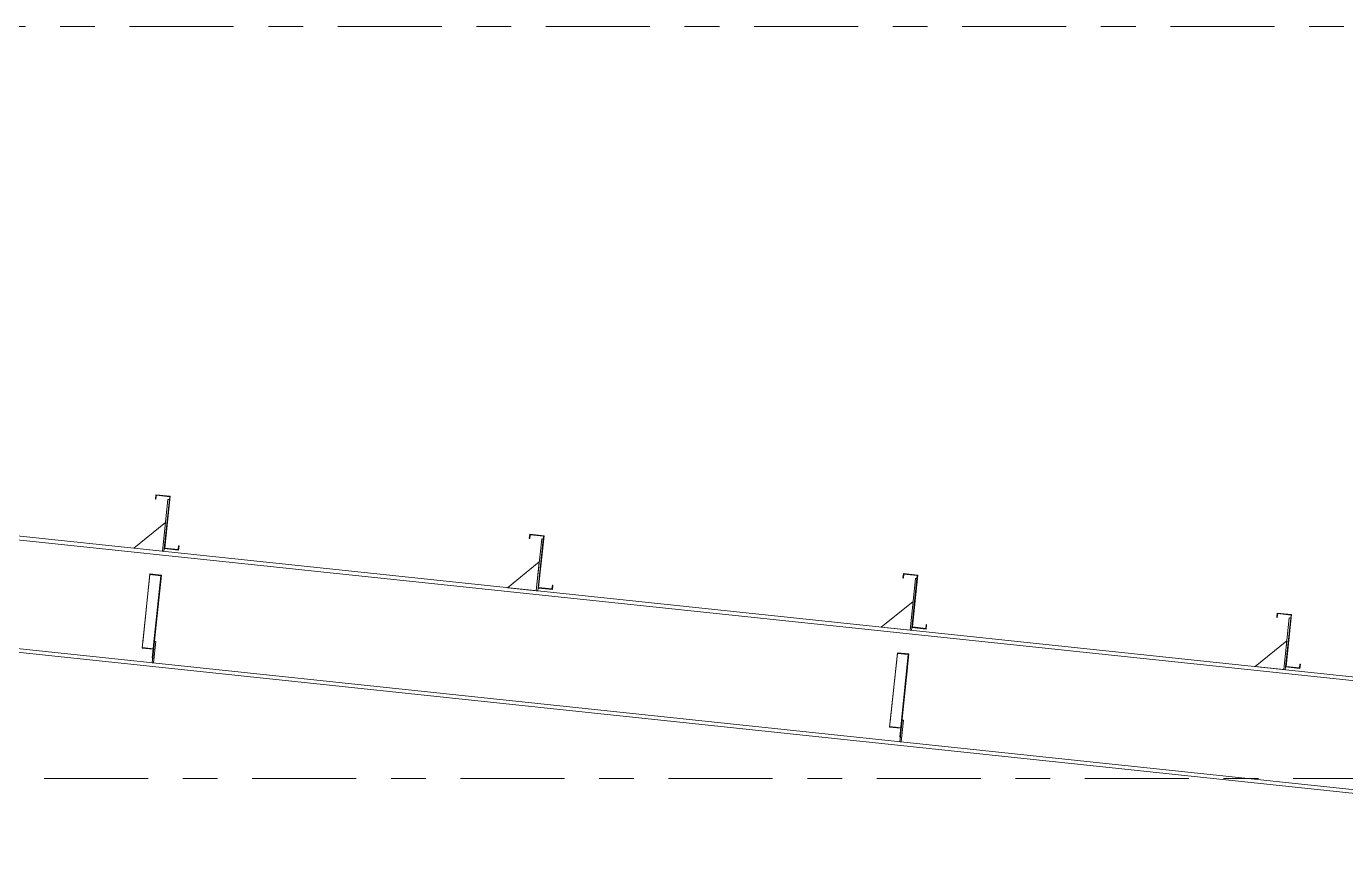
# Model space of a CAD drawing. Header units: millimetres. Extents: x -49 to 773, y -82 to 492.
# Drawn here: x 361.49 to 399.52, y 253.94 to 278.02 of the extents above; entities that cross this region are included whole.
import ezdxf

# ---------------------------------------------------------------- set-up
doc = ezdxf.new("R2010")
doc.units = ezdxf.units.MM
for name, pattern in [('XKITLINE00', [0]), ('XKITLINE02', [4, 2, -2]), ('XKITLINE03', [6, 3, -1, 1, -1])]:
    doc.linetypes.add(name, pattern=pattern)
doc.layers.add('Part', color=2, linetype='Continuous', lineweight=0)
doc.layers.add('S-grid', color=1, linetype='Continuous', lineweight=0)

# ---------------------------------------------------------------- blocks, each defined once
blk = doc.blocks.new('*A243')
at = {"layer": 'Part'}
blk.add_hatch(color=3, dxfattribs=at).paths.add_polyline_path([(365.049, 262.232), (365.052, 262.253), (365.383, 262.218), (365.339, 261.798), (365.322, 261.8), (365.364, 262.199)], flags=17)
blk = doc.blocks.new('*A245')
at = {"layer": 'Part'}
blk.add_hatch(color=3, dxfattribs=at).paths.add_polyline_path([(386.596, 259.959), (386.599, 259.98), (386.93, 259.945), (386.886, 259.525), (386.869, 259.527), (386.911, 259.926)], flags=17)
blk = doc.blocks.new('*A261')
at = {"layer": 'Part'}
blk.add_hatch(color=3, dxfattribs=at).paths.add_polyline_path([(398.185, 259.544), (398.197, 259.653), (398.212, 259.651), (398.198, 259.527), (397.784, 259.571), (397.942, 261.064), (397.557, 261.105), (397.546, 260.995), (397.531, 260.997), (397.544, 261.121), (397.958, 261.078), (397.801, 259.584)], flags=17)
blk = doc.blocks.new('*A262')
at = {"layer": 'Part'}
blk.add_hatch(color=3, dxfattribs=at).paths.add_polyline_path([(398.185, 259.544), (398.197, 259.653), (398.212, 259.651), (398.198, 259.527), (397.784, 259.571), (397.942, 261.064), (397.557, 261.105), (397.546, 260.995), (397.531, 260.997), (397.544, 261.121), (397.958, 261.078), (397.801, 259.584)], flags=17)
blk = doc.blocks.new('*A263')
at = {"layer": 'Part'}
blk.add_hatch(color=3, dxfattribs=at).paths.add_polyline_path([(387.412, 260.68), (387.423, 260.789), (387.438, 260.788), (387.425, 260.663), (387.011, 260.707), (387.168, 262.201), (386.784, 262.241), (386.772, 262.132), (386.757, 262.133), (386.77, 262.258), (387.185, 262.214), (387.027, 260.721)], flags=17)
blk = doc.blocks.new('*A264')
at = {"layer": 'Part'}
blk.add_hatch(color=3, dxfattribs=at).paths.add_polyline_path([(387.412, 260.68), (387.423, 260.789), (387.438, 260.788), (387.425, 260.663), (387.011, 260.707), (387.168, 262.201), (386.784, 262.241), (386.772, 262.132), (386.757, 262.133), (386.77, 262.258), (387.185, 262.214), (387.027, 260.721)], flags=17)
blk = doc.blocks.new('*A265')
at = {"layer": 'Part'}
blk.add_hatch(color=3, dxfattribs=at).paths.add_polyline_path([(376.638, 261.816), (376.65, 261.926), (376.664, 261.924), (376.651, 261.8), (376.237, 261.844), (376.395, 263.337), (376.01, 263.377), (375.998, 263.268), (375.984, 263.27), (375.997, 263.394), (376.411, 263.35), (376.253, 261.857)], flags=17)
blk = doc.blocks.new('*A266')
at = {"layer": 'Part'}
blk.add_hatch(color=3, dxfattribs=at).paths.add_polyline_path([(376.638, 261.816), (376.65, 261.926), (376.664, 261.924), (376.651, 261.8), (376.237, 261.844), (376.395, 263.337), (376.01, 263.377), (375.998, 263.268), (375.984, 263.27), (375.997, 263.394), (376.411, 263.35), (376.253, 261.857)], flags=17)
blk = doc.blocks.new('*A267')
at = {"layer": 'Part'}
blk.add_hatch(color=3, dxfattribs=at).paths.add_polyline_path([(365.864, 262.953), (365.876, 263.062), (365.891, 263.06), (365.878, 262.936), (365.463, 262.98), (365.621, 264.473), (365.236, 264.514), (365.225, 264.404), (365.21, 264.406), (365.223, 264.53), (365.637, 264.487), (365.48, 262.993)], flags=17)
blk = doc.blocks.new('*A268')
at = {"layer": 'Part'}
blk.add_hatch(color=3, dxfattribs=at).paths.add_polyline_path([(365.864, 262.953), (365.876, 263.062), (365.891, 263.06), (365.878, 262.936), (365.463, 262.98), (365.621, 264.473), (365.236, 264.514), (365.225, 264.404), (365.21, 264.406), (365.223, 264.53), (365.637, 264.487), (365.48, 262.993)], flags=17)
blk = doc.blocks.new('*A1010')
at = {"layer": 'S-grid', "color": 1, "linetype": 'XKITLINE03', "lineweight": 0}
blk.add_line((316.464, 278.019), (549.236, 278.019), dxfattribs=at)
blk = doc.blocks.new('*A1011')
at = {"layer": 'S-grid', "color": 1, "linetype": 'XKITLINE03', "lineweight": 0}
blk.add_line((-10, 256.353), (505.59, 256.353), dxfattribs=at)
blk = doc.blocks.new('*A1307')
at = {"layer": 'Part', "color": 2, "linetype": 'XKITLINE00', "lineweight": 0}
for p, q in [((330.048, 266.632), (429.138, 256.18)), ((429.016, 256.084), (330.037, 266.524)), ((418.641, 253.935), (332.784, 262.991)), ((418.653, 254.043), (332.796, 263.099))]:
    blk.add_line(p, q, dxfattribs=at)
blk = doc.blocks.new('*A1374')
at = {"layer": 'Part', "color": 2, "linetype": 'XKITLINE00', "lineweight": 0}
for p, q in [((365.049, 262.232), (364.826, 260.113)), ((365.049, 262.232), (365.052, 262.253)), ((365.364, 262.199), (365.049, 262.232)), ((365.052, 262.253), (365.383, 262.218)), ((365.383, 262.218), (365.155, 260.052)), ((365.322, 261.8), (365.364, 262.199)), ((365.322, 261.8), (365.115, 259.831)), ((365.339, 261.798), (365.322, 261.8)), ((364.826, 260.113), (365.141, 260.08)), ((365.115, 259.831), (365.131, 259.83))]:
    blk.add_line(p, q, dxfattribs=at)
at = {"layer": 'Part', "color": 7, "linetype": 'XKITLINE02', "lineweight": 0}
for p, q in [((364.827, 260.126), (365.159, 260.091)), ((365.155, 260.052), (365.131, 259.83))]:
    blk.add_line(p, q, dxfattribs=at)
blk = doc.blocks.new('*A1375')
at = {"layer": 'Part', "color": 7, "linetype": 'XKITLINE02', "lineweight": 0}
for p, q in [((365.052, 262.253), (364.826, 260.113)), ((365.364, 262.199), (365.115, 259.831)), ((365.131, 259.83), (365.383, 262.218)), ((364.826, 260.113), (365.141, 260.08)), ((364.827, 260.126), (365.159, 260.091)), ((365.115, 259.831), (365.131, 259.83))]:
    blk.add_line(p, q, dxfattribs=at)
blk = doc.blocks.new('*A1376')
at = {"layer": 'Part', "color": 7, "linetype": 'XKITLINE02', "lineweight": 0}
for p, q in [((365.182, 260.311), (365.116, 259.69)), ((365.158, 259.685), (365.223, 260.307)), ((365.223, 260.307), (365.182, 260.311)), ((365.13, 259.814), (365.171, 259.81)), ((365.116, 259.69), (365.158, 259.685))]:
    blk.add_line(p, q, dxfattribs=at)
blk = doc.blocks.new('*A1377')
at = {"layer": 'Part', "color": 7, "linetype": 'XKITLINE02', "lineweight": 0}
for p, q in [((365.155, 260.052), (365.182, 260.311)), ((365.13, 259.814), (365.171, 259.81)), ((365.158, 259.685), (365.116, 259.69))]:
    blk.add_line(p, q, dxfattribs=at)
at = {"layer": 'Part', "color": 2, "linetype": 'XKITLINE00', "lineweight": 0}
for p, q in [((365.223, 260.307), (365.158, 259.685)), ((365.182, 260.311), (365.223, 260.307)), ((365.116, 259.69), (365.155, 260.052))]:
    blk.add_line(p, q, dxfattribs=at)
blk = doc.blocks.new('*A1386')
at = {"layer": 'Part', "color": 2, "linetype": 'XKITLINE00', "lineweight": 0}
for p, q in [((365.571, 264.393), (365.413, 262.901)), ((365.612, 264.389), (365.571, 264.393)), ((365.463, 262.98), (365.455, 262.897))]:
    blk.add_line(p, q, dxfattribs=at)
at = {"layer": 'Part', "color": 7, "linetype": 'XKITLINE02', "lineweight": 0}
for p, q in [((365.463, 262.98), (365.612, 264.389)), ((365.455, 262.897), (365.413, 262.901))]:
    blk.add_line(p, q, dxfattribs=at)
blk = doc.blocks.new('*A1387')
at = {"layer": 'Part', "color": 2, "linetype": 'XKITLINE00', "lineweight": 0}
blk.add_line((365.501, 263.73), (364.585, 262.989), dxfattribs=at)
at = {"layer": 'Part', "color": 7, "linetype": 'XKITLINE02', "lineweight": 0}
for p, q in [((365.413, 262.901), (365.501, 263.73)), ((364.585, 262.989), (365.413, 262.901))]:
    blk.add_line(p, q, dxfattribs=at)
blk = doc.blocks.new('*A1388')
at = {"layer": 'Part', "color": 2, "linetype": 'XKITLINE00', "lineweight": 0}
for p, q in [((376.344, 263.257), (376.187, 261.765)), ((376.386, 263.252), (376.344, 263.257)), ((376.237, 261.844), (376.228, 261.761))]:
    blk.add_line(p, q, dxfattribs=at)
at = {"layer": 'Part', "color": 7, "linetype": 'XKITLINE02', "lineweight": 0}
for p, q in [((376.237, 261.844), (376.386, 263.252)), ((376.228, 261.761), (376.187, 261.765))]:
    blk.add_line(p, q, dxfattribs=at)
blk = doc.blocks.new('*A1389')
at = {"layer": 'Part', "color": 2, "linetype": 'XKITLINE00', "lineweight": 0}
blk.add_line((376.274, 262.594), (375.358, 261.852), dxfattribs=at)
at = {"layer": 'Part', "color": 7, "linetype": 'XKITLINE02', "lineweight": 0}
for p, q in [((376.187, 261.765), (376.274, 262.594)), ((375.358, 261.852), (376.187, 261.765))]:
    blk.add_line(p, q, dxfattribs=at)
blk = doc.blocks.new('*A1390')
at = {"layer": 'Part', "color": 2, "linetype": 'XKITLINE00', "lineweight": 0}
for p, q in [((386.596, 259.959), (386.373, 257.84)), ((386.596, 259.959), (386.599, 259.98)), ((386.911, 259.926), (386.596, 259.959)), ((386.599, 259.98), (386.93, 259.945)), ((386.93, 259.945), (386.702, 257.779)), ((386.869, 259.527), (386.911, 259.926)), ((386.869, 259.527), (386.662, 257.559)), ((386.869, 259.527), (386.886, 259.525)), ((386.373, 257.84), (386.688, 257.807)), ((386.662, 257.559), (386.678, 257.557))]:
    blk.add_line(p, q, dxfattribs=at)
at = {"layer": 'Part', "color": 7, "linetype": 'XKITLINE02', "lineweight": 0}
for p, q in [((386.374, 257.854), (386.706, 257.819)), ((386.678, 257.557), (386.702, 257.779))]:
    blk.add_line(p, q, dxfattribs=at)
blk = doc.blocks.new('*A1391')
at = {"layer": 'Part', "color": 7, "linetype": 'XKITLINE02', "lineweight": 0}
for p, q in [((386.599, 259.98), (386.373, 257.84)), ((386.911, 259.926), (386.662, 257.559)), ((386.678, 257.557), (386.93, 259.945)), ((386.373, 257.84), (386.688, 257.807)), ((386.374, 257.854), (386.706, 257.819)), ((386.662, 257.559), (386.678, 257.557))]:
    blk.add_line(p, q, dxfattribs=at)
blk = doc.blocks.new('*A1392')
at = {"layer": 'Part', "color": 7, "linetype": 'XKITLINE02', "lineweight": 0}
for p, q in [((386.729, 258.039), (386.664, 257.417)), ((386.705, 257.413), (386.771, 258.034)), ((386.771, 258.034), (386.729, 258.039)), ((386.677, 257.541), (386.718, 257.537)), ((386.664, 257.417), (386.705, 257.413))]:
    blk.add_line(p, q, dxfattribs=at)
blk = doc.blocks.new('*A1393')
at = {"layer": 'Part', "color": 2, "linetype": 'XKITLINE00', "lineweight": 0}
for p, q in [((387.118, 262.12), (386.96, 260.629)), ((387.159, 262.116), (387.118, 262.12)), ((387.011, 260.707), (387.002, 260.624))]:
    blk.add_line(p, q, dxfattribs=at)
at = {"layer": 'Part', "color": 7, "linetype": 'XKITLINE02', "lineweight": 0}
for p, q in [((387.011, 260.707), (387.159, 262.116)), ((387.002, 260.624), (386.96, 260.629))]:
    blk.add_line(p, q, dxfattribs=at)
blk = doc.blocks.new('*A1394')
at = {"layer": 'Part', "color": 7, "linetype": 'XKITLINE02', "lineweight": 0}
for p, q in [((386.702, 257.779), (386.729, 258.039)), ((386.677, 257.541), (386.718, 257.537)), ((386.705, 257.413), (386.664, 257.417))]:
    blk.add_line(p, q, dxfattribs=at)
at = {"layer": 'Part', "color": 2, "linetype": 'XKITLINE00', "lineweight": 0}
for p, q in [((386.771, 258.034), (386.705, 257.413)), ((386.729, 258.039), (386.771, 258.034)), ((386.664, 257.417), (386.702, 257.779))]:
    blk.add_line(p, q, dxfattribs=at)
blk = doc.blocks.new('*A1395')
at = {"layer": 'Part', "color": 2, "linetype": 'XKITLINE00', "lineweight": 0}
blk.add_line((387.048, 261.457), (386.132, 260.716), dxfattribs=at)
at = {"layer": 'Part', "color": 7, "linetype": 'XKITLINE02', "lineweight": 0}
for p, q in [((386.96, 260.629), (387.048, 261.457)), ((386.132, 260.716), (386.96, 260.629))]:
    blk.add_line(p, q, dxfattribs=at)
blk = doc.blocks.new('*A1398')
at = {"layer": 'Part', "color": 2, "linetype": 'XKITLINE00', "lineweight": 0}
for p, q in [((397.891, 260.984), (397.734, 259.492)), ((397.933, 260.98), (397.891, 260.984)), ((397.784, 259.571), (397.775, 259.488))]:
    blk.add_line(p, q, dxfattribs=at)
at = {"layer": 'Part', "color": 7, "linetype": 'XKITLINE02', "lineweight": 0}
for p, q in [((397.784, 259.571), (397.933, 260.98)), ((397.775, 259.488), (397.734, 259.492))]:
    blk.add_line(p, q, dxfattribs=at)
blk = doc.blocks.new('*A1399')
at = {"layer": 'Part', "color": 2, "linetype": 'XKITLINE00', "lineweight": 0}
blk.add_line((397.821, 260.321), (396.905, 259.58), dxfattribs=at)
at = {"layer": 'Part', "color": 7, "linetype": 'XKITLINE02', "lineweight": 0}
for p, q in [((397.734, 259.492), (397.821, 260.321)), ((396.905, 259.58), (397.734, 259.492))]:
    blk.add_line(p, q, dxfattribs=at)
blk = doc.blocks.new('*A1437')
at = {"layer": 'Part', "color": 2, "linetype": 'XKITLINE00', "lineweight": 0}
for p, q in [((397.531, 260.997), (397.544, 261.121)), ((397.546, 260.995), (397.531, 260.997)), ((397.544, 261.121), (397.958, 261.078)), ((397.557, 261.105), (397.546, 260.995)), ((397.942, 261.064), (397.557, 261.105)), ((397.784, 259.571), (397.942, 261.064)), ((397.958, 261.078), (397.801, 259.584)), ((398.198, 259.527), (397.784, 259.571)), ((397.801, 259.584), (398.185, 259.544)), ((398.185, 259.544), (398.197, 259.653)), ((398.197, 259.653), (398.212, 259.651)), ((398.212, 259.651), (398.198, 259.527))]:
    blk.add_line(p, q, dxfattribs=at)
blk = doc.blocks.new('*A1438')
at = {"layer": 'Part', "color": 2, "linetype": 'XKITLINE00', "lineweight": 0}
for p, q in [((397.531, 260.997), (397.544, 261.121)), ((397.546, 260.995), (397.531, 260.997)), ((397.544, 261.121), (397.958, 261.078)), ((397.557, 261.105), (397.546, 260.995)), ((397.942, 261.064), (397.557, 261.105)), ((397.784, 259.571), (397.942, 261.064)), ((397.958, 261.078), (397.801, 259.584)), ((398.198, 259.527), (397.784, 259.571)), ((397.801, 259.584), (398.185, 259.544)), ((398.185, 259.544), (398.197, 259.653)), ((398.197, 259.653), (398.212, 259.651)), ((398.212, 259.651), (398.198, 259.527))]:
    blk.add_line(p, q, dxfattribs=at)
blk = doc.blocks.new('*A1439')
at = {"layer": 'Part', "color": 2, "linetype": 'XKITLINE00', "lineweight": 0}
for p, q in [((386.757, 262.133), (386.77, 262.258)), ((386.772, 262.132), (386.757, 262.133)), ((386.77, 262.258), (387.185, 262.214)), ((386.784, 262.241), (386.772, 262.132)), ((387.168, 262.201), (386.784, 262.241)), ((387.011, 260.707), (387.168, 262.201)), ((387.185, 262.214), (387.027, 260.721)), ((387.425, 260.663), (387.011, 260.707)), ((387.027, 260.721), (387.412, 260.68)), ((387.412, 260.68), (387.423, 260.789)), ((387.423, 260.789), (387.438, 260.788)), ((387.438, 260.788), (387.425, 260.663))]:
    blk.add_line(p, q, dxfattribs=at)
blk = doc.blocks.new('*A1440')
at = {"layer": 'Part', "color": 2, "linetype": 'XKITLINE00', "lineweight": 0}
for p, q in [((386.757, 262.133), (386.77, 262.258)), ((386.772, 262.132), (386.757, 262.133)), ((386.77, 262.258), (387.185, 262.214)), ((386.784, 262.241), (386.772, 262.132)), ((387.168, 262.201), (386.784, 262.241)), ((387.011, 260.707), (387.168, 262.201)), ((387.185, 262.214), (387.027, 260.721)), ((387.425, 260.663), (387.011, 260.707)), ((387.027, 260.721), (387.412, 260.68)), ((387.412, 260.68), (387.423, 260.789)), ((387.423, 260.789), (387.438, 260.788)), ((387.438, 260.788), (387.425, 260.663))]:
    blk.add_line(p, q, dxfattribs=at)
blk = doc.blocks.new('*A1441')
at = {"layer": 'Part', "color": 2, "linetype": 'XKITLINE00', "lineweight": 0}
for p, q in [((375.984, 263.27), (375.997, 263.394)), ((375.998, 263.268), (375.984, 263.27)), ((375.997, 263.394), (376.411, 263.35)), ((376.01, 263.377), (375.998, 263.268)), ((376.395, 263.337), (376.01, 263.377)), ((376.237, 261.844), (376.395, 263.337)), ((376.411, 263.35), (376.253, 261.857)), ((376.651, 261.8), (376.237, 261.844)), ((376.253, 261.857), (376.638, 261.816)), ((376.638, 261.816), (376.65, 261.926)), ((376.65, 261.926), (376.664, 261.924)), ((376.664, 261.924), (376.651, 261.8))]:
    blk.add_line(p, q, dxfattribs=at)
blk = doc.blocks.new('*A1442')
at = {"layer": 'Part', "color": 2, "linetype": 'XKITLINE00', "lineweight": 0}
for p, q in [((375.984, 263.27), (375.997, 263.394)), ((375.998, 263.268), (375.984, 263.27)), ((375.997, 263.394), (376.411, 263.35)), ((376.01, 263.377), (375.998, 263.268)), ((376.395, 263.337), (376.01, 263.377)), ((376.237, 261.844), (376.395, 263.337)), ((376.411, 263.35), (376.253, 261.857)), ((376.651, 261.8), (376.237, 261.844)), ((376.253, 261.857), (376.638, 261.816)), ((376.638, 261.816), (376.65, 261.926)), ((376.65, 261.926), (376.664, 261.924)), ((376.664, 261.924), (376.651, 261.8))]:
    blk.add_line(p, q, dxfattribs=at)
blk = doc.blocks.new('*A1443')
at = {"layer": 'Part', "color": 2, "linetype": 'XKITLINE00', "lineweight": 0}
for p, q in [((365.21, 264.406), (365.223, 264.53)), ((365.225, 264.404), (365.21, 264.406)), ((365.223, 264.53), (365.637, 264.487)), ((365.236, 264.514), (365.225, 264.404)), ((365.621, 264.473), (365.236, 264.514)), ((365.463, 262.98), (365.621, 264.473)), ((365.637, 264.487), (365.48, 262.993)), ((365.878, 262.936), (365.463, 262.98)), ((365.48, 262.993), (365.864, 262.953)), ((365.864, 262.953), (365.876, 263.062)), ((365.876, 263.062), (365.891, 263.06)), ((365.891, 263.06), (365.878, 262.936))]:
    blk.add_line(p, q, dxfattribs=at)
blk = doc.blocks.new('*A1444')
at = {"layer": 'Part', "color": 2, "linetype": 'XKITLINE00', "lineweight": 0}
for p, q in [((365.21, 264.406), (365.223, 264.53)), ((365.225, 264.404), (365.21, 264.406)), ((365.223, 264.53), (365.637, 264.487)), ((365.236, 264.514), (365.225, 264.404)), ((365.621, 264.473), (365.236, 264.514)), ((365.463, 262.98), (365.621, 264.473)), ((365.637, 264.487), (365.48, 262.993)), ((365.878, 262.936), (365.463, 262.98)), ((365.48, 262.993), (365.864, 262.953)), ((365.864, 262.953), (365.876, 263.062)), ((365.876, 263.062), (365.891, 263.06)), ((365.891, 263.06), (365.878, 262.936))]:
    blk.add_line(p, q, dxfattribs=at)

msp = doc.modelspace()

# ---------------------------------------------------------------- block references
at = {"lineweight": 0}
for name in ['*A1010', '*A1307', '*A267', '*A268', '*A1443', '*A1444', '*A1386', '*A1387', '*A265', '*A266', '*A1441', '*A1442', '*A1388', '*A1389', '*A1374', '*A1375', '*A243', '*A263', '*A264', '*A1439', '*A1440', '*A1393', '*A1395', '*A261', '*A262', '*A1437', '*A1438', '*A1398', '*A1376', '*A1377', '*A1399', '*A1390', '*A1391', '*A245', '*A1011', '*A1392', '*A1394']:
    msp.add_blockref(name, (0, 0), dxfattribs=at)

doc.saveas('drawing.dxf')
